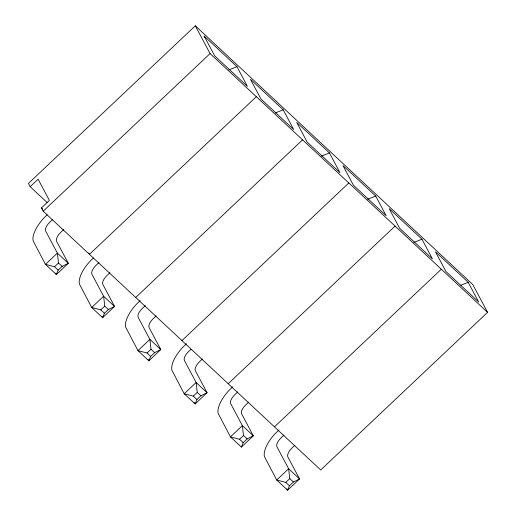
<?xml version="1.0" encoding="UTF-8"?>
<svg xmlns="http://www.w3.org/2000/svg" width="516" height="516" viewBox="0 0 516 516"><rect width="100%" height="100%" fill="white"/><g stroke="black" fill="none" stroke-linecap="round" stroke-linejoin="round"><path stroke-width="0.77" d="M63.674 229.588L60.778 232.323A8.269 3.554 -47 0 0 56.567 241.23L68.299 263.302L62.139 266.398L58.166 270.145L56.379 274.564L45.453 264.373L33.159 240.895A24.845 10.668 -47 0 1 44.066 217.849L47.117 214.862M109.921 272.719L107.031 275.447A8.269 3.554 -47 0 0 102.813 284.361L114.552 306.433L108.392 309.523L104.419 313.276L102.632 317.688L91.706 307.504L79.412 284.026A24.845 10.668 -47 0 1 90.313 260.98L93.364 257.987M156.174 315.844L153.284 318.578A8.269 3.554 -47 0 0 149.066 327.486L160.799 349.558L154.639 352.647L150.666 356.401L148.879 360.819L137.959 350.628L125.665 327.15A24.845 10.668 -47 0 1 136.566 304.105L140.191 300.576M202.427 358.968L199.531 361.703A8.269 3.554 -47 0 0 195.319 370.617L207.051 392.689L200.892 395.778L196.919 399.532L195.132 403.944L184.206 393.76L171.918 370.282A24.845 10.668 -47 0 1 182.819 347.229L186.437 343.708M232.69 386.832L229.072 390.36A24.845 10.668 -47 0 0 218.165 413.406L230.459 436.884L241.385 447.075L243.171 442.657L247.145 438.903L253.304 435.814L241.565 413.742A8.269 3.554 -47 0 1 245.784 404.834L248.68 402.099M294.926 445.224L292.037 447.959A8.269 3.554 -47 0 0 287.818 456.866L299.557 478.938L293.391 482.034L289.418 485.788L287.638 490.2L276.711 480.015L264.418 456.531A24.845 10.668 -47 0 1 275.318 433.485L278.943 429.957M30.167 186.708L38.113 179.2L49.394 200.421L41.448 207.922L43.196 211.205L320.7 469.973L487.575 312.348L472.804 284.568L195.3 25.8L28.425 183.425L30.167 186.708L47.149 202.536M43.196 211.205L210.07 53.58L195.3 25.8M52.748 219.403L49.852 222.132A8.269 3.554 -47 0 0 45.64 231.045L57.373 253.117L68.299 263.302L56.379 274.564L55.638 273.17M54.522 266.753L58.495 262.999L57.373 253.117L45.453 264.373L54.522 266.753L58.166 270.145M256.323 96.711L89.449 254.336L88.746 253.021M99.001 262.528L96.105 265.263A8.269 3.554 -47 0 0 91.887 274.17L103.626 296.242L114.552 306.433L102.632 317.688L101.891 316.295M100.775 309.877L104.748 306.123L103.626 296.242L91.706 307.504L100.775 309.877L104.419 313.276M135.695 297.461L302.57 139.836M145.248 305.653L142.358 308.387A8.269 3.554 -47 0 0 138.14 317.301L149.879 339.373L160.799 349.558L148.879 360.819L148.144 359.426M147.028 353.008L151.001 349.255L149.879 339.373L137.959 350.628L147.028 353.008L150.666 356.401M181.948 340.586L348.822 182.961M190.92 349.332L188.604 351.519A8.269 3.554 -47 0 0 184.393 360.426L196.125 382.498L207.051 392.689L195.132 403.944L194.39 402.551M193.274 396.133L197.247 392.379L196.125 382.498L184.206 393.76L193.274 396.133L196.919 399.532M228.201 383.717L395.075 226.092M237.753 391.908L234.857 394.643A8.269 3.554 -47 0 0 230.646 403.557L242.378 425.629L253.304 435.814L241.385 447.075M239.527 439.264L243.5 435.51L242.378 425.629L230.459 436.884L239.527 439.264L243.171 442.657M274.454 426.842L441.322 269.217M284 435.04L281.11 437.774A8.269 3.554 -47 0 0 276.892 446.682L288.631 468.754L299.557 478.938L287.638 490.2L286.896 488.807M285.78 482.389L289.753 478.635L288.631 468.754L276.711 480.015L285.78 482.389L289.418 485.788M228.898 69.873L236.967 66.693L247.428 86.378L214.656 55.818L204.188 36.126L204.323 37.687M275.151 112.998L283.213 109.818L293.681 129.51L260.909 98.943L250.441 79.258L283.213 109.818M321.404 156.129L329.466 152.949L339.934 172.634L307.155 142.074L296.687 122.382L329.466 152.949M367.65 199.253L375.719 196.074L386.187 215.759L353.408 185.199L342.94 165.513L375.719 196.074M413.903 242.385L421.965 239.205L432.434 258.89L399.661 228.324L389.193 208.638L421.965 239.205M460.885 285.219L468.218 282.329L478.687 302.015L445.908 271.455L435.44 251.769L468.218 282.329M204.188 36.126L236.967 66.693M210.07 53.58L487.575 312.348M41.448 207.922L42.622 209.019M58.495 262.999L62.139 266.398M104.748 306.123L108.392 309.523M151.001 349.255L154.639 352.647M197.247 392.379L200.892 395.778M243.5 435.51L247.145 438.903M289.753 478.635L293.391 482.034"/></g></svg>
